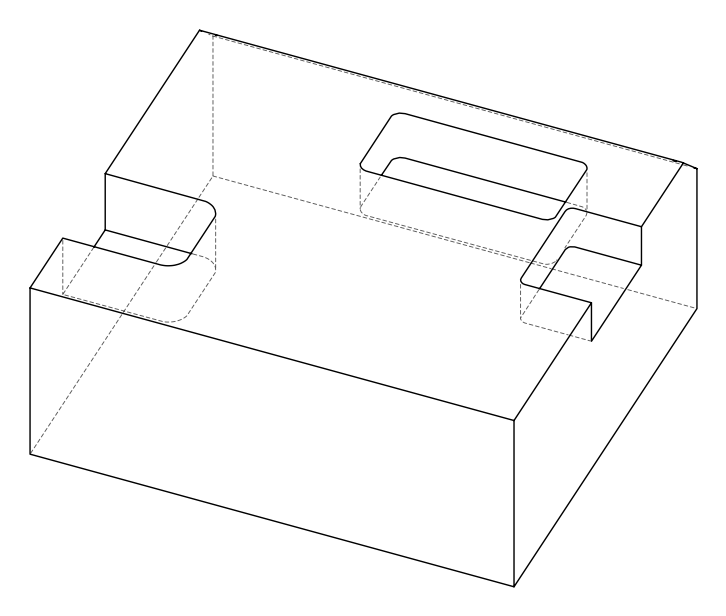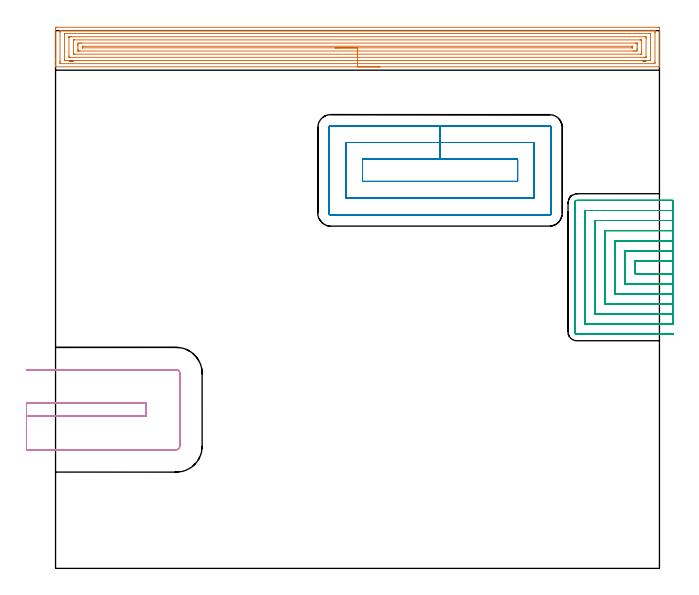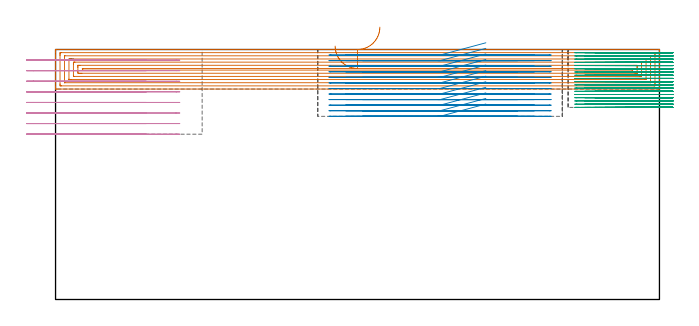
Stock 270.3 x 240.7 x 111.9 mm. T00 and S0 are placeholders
(PLAN: 4 operations, 3 tool changes, 77.2 min)
(1 AREA_MILL | FG_CHAMFER_SURFACE | UGT0205_001 | 15.37 min | 42342 mm3)
(2 MILL_RECTANGULAR_POCKET | POCKET_RECTANGULAR_STRAIGHT | NXT0201_013 | Follow Part, ap 2.5, ae 75% | 17.14 min | 162400 mm3)
(3 MILL_SLOT | SLOT_PARTIAL_RECTANGULAR | NXT0201_008 | Follow Part, ap 1.5, ae 75% | 39.3 min | 69544 mm3)
(4 MILL_SLOT_1 | SLOT_PARTIAL_RECTANGULAR_1 | UGT0201_094 | Follow Part, ap 5, ae 75% | 5.43 min | 136557 mm3)
(TOOL UGT0205_001 | Chamfer Mill 20 x 3 x 45 deg. | D20 FL50 Z2)
(TOOL NXT0201_013 | ENDMILL 10mm | D10 FL30 Z4)
(TOOL NXT0201_008 | ENDMILL 6mm [2P460-0600-NA 1630] | D6 FL26 Z6)
(TOOL UGT0201_094 | End mill 20 mm | D20 FL38 Z4)
(OP 1 AREA_MILL)
G17 G21 G94 G90
T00 M6
G54
G17 G0 G90 X145.15 Y224.5 S1061 M3
G43 Z121.9 H0
G94 G1 X145.112 Z121.028 F250.
X144.998 Z120.163
X144.809 Z119.312
X144.547 Z118.48
X144.213 Z117.674
X143.81 Z116.9
X143.342 Z116.164
X142.81 Z115.472
X142.221 Z114.829
X141.578 Z114.24
X140.886 Z113.708
X140.15 Z113.24
X139.376 Z112.837
X138.57 Z112.503
X137.738 Z112.241
X136.886 Z112.052
X136.022 Z111.938
X135.15 Z111.9
X0.178
X0.007 Y224.503 Z111.888
X0. Y224.51 Z111.881
Y224.872 Z111.528
Y225.145 Z111.254
Y225.849 Z110.546
Y227.083 Z109.314
Y227.614 Z108.781
Y228.231 Z108.165
Y241.117 Z95.281
X0.004 Y241.734 Z94.664
X0.01 Y242.192 Z94.206
X0.157 Y242.196 Z94.202
X0.625 Y242.2 Z94.2
X269.675
X270.1 Y242.196 Z94.202
X270.29 Y242.192 Z94.206
X270.3 Y241.999 Z94.398
Y228.231 Z108.165
Y225.849 Z110.546
Y225.145 Z111.254
Y224.872 Z111.528
Y224.51 Z111.881
X270.293 Y224.503 Z111.888
X270.122 Y224.5 Z111.9
X135.15
Y225.914 Z110.486
X2.413 Y225.915 Z110.485
X2.346
X2.032 Y225.921 Z110.479
X2.01 Y226.023 Z110.377
X2.003 Y226.254 Z110.146
X2.001 Y226.731 Z109.669
X2. Y227.139 Z109.261
X2.001 Y239.969 Z96.431
X2.002 Y240.374 Z96.026
X2.01 Y240.777 Z95.623
X2.413 Y240.784 Z95.616
X2.48 Y240.785 Z95.615
X267.887
X267.954
X268.268 Y240.779 Z95.621
X268.29 Y240.677 Z95.723
X268.297 Y240.446 Z95.954
X268.299 Y239.969 Z96.431
X268.3 Y239.561 Z96.839
X268.299 Y226.731 Z109.669
X268.298 Y226.326 Z110.074
X268.29 Y225.923 Z110.477
X267.887 Y225.916 Z110.484
X267.82 Y225.915 Z110.485
X135.15 Y225.914 Z110.486
Y227.328 Z109.072
X4.2 Y227.329 Z109.071
X4.104 Y227.33 Z109.07
X4.028 Y227.333 Z109.067
X4.012 Y227.335 Z109.065
X4.008 Y227.36 Z109.04
X4.004 Y227.416 Z108.984
X4.001 Y227.614 Z108.786
X4. Y227.812 Z108.588
X4.001 Y239.086 Z97.314
X4.002 Y239.282 Z97.118
X4.008 Y239.349 Z97.051
X4.011 Y239.365 Z97.035
X4.021 Y239.367 Z97.033
X4.056 Y239.369 Z97.031
X4.2 Y239.371 Z97.029
X266.099
X266.196 Y239.37 Z97.03
X266.272 Y239.367 Z97.033
X266.288 Y239.365 Z97.035
X266.292 Y239.34 Z97.06
X266.296 Y239.284 Z97.116
X266.299 Y239.086 Z97.314
X266.3 Y238.888 Z97.512
X266.299 Y227.614 Z108.786
X266.298 Y227.418 Z108.982
X266.292 Y227.351 Z109.049
X266.289 Y227.335 Z109.065
X266.279 Y227.333 Z109.067
X266.244 Y227.331 Z109.069
X266.099 Y227.329 Z109.071
X135.15 Y227.328 Z109.072
Y228.743 Z107.657
X6.632
X6.133 Y228.748 Z107.652
X6.023 Y228.749 Z107.651
X6.01 Y228.942 Z107.458
X6. Y229.367 Z107.033
X6.001 Y237.757 Z98.643
X6.002 Y237.866 Z98.534
X6.006 Y237.92 Z98.48
X6.009 Y237.943 Z98.457
X6.026 Y237.95 Z98.45
X6.241 Y237.954 Z98.446
X6.882 Y237.957 Z98.443
X7.132
X263.668
X264.167 Y237.953 Z98.447
X264.277 Y237.951 Z98.449
X264.29 Y237.758 Z98.642
X264.3 Y237.333 Z99.067
Y228.943 Z107.457
X264.298 Y228.835 Z107.565
X264.294 Y228.78 Z107.62
X264.291 Y228.757 Z107.643
X264.274 Y228.75 Z107.65
X264.059 Y228.746 Z107.654
X263.418 Y228.743 Z107.657
X263.168
X135.15
Y230.157 Z106.243
X8.67
X8.564 Y230.158 Z106.242
X8.353 Y230.162 Z106.238
X8.01 Y230.174 Z106.226
X8.007 Y230.261 Z106.139
X8. Y230.922 Z105.478
Y236.217 Z100.183
X8.002 Y236.439 Z99.961
X8.006 Y236.521 Z99.879
X8.009 Y236.535 Z99.865
X8.107 Y236.539 Z99.861
X8.247 Y236.542 Z99.858
X8.458 Y236.543 Z99.857
X261.63
X261.736 Y236.542 Z99.858
X261.947 Y236.538 Z99.862
X262.29 Y236.526 Z99.874
X262.293 Y236.439 Z99.961
X262.3 Y235.778 Z100.622
Y230.483 Z105.917
X262.298 Y230.261 Z106.139
X262.294 Y230.179 Z106.221
X262.291 Y230.165 Z106.235
X262.194 Y230.161 Z106.239
X262.053 Y230.158 Z106.242
X261.842 Y230.157 Z106.243
X135.15
Y231.571 Z104.829
X10.918
X10.457 Y231.572 Z104.828
X10.02 Y231.576 Z104.824
X10.01 Y231.578 Z104.822
X10.004 Y231.592 Z104.808
X10.001 Y232.026 Z104.374
X10. Y232.478 Z103.922
Y233.791 Z102.609
X10.001 Y234.242 Z102.158
X10.003 Y234.674 Z101.726
X10.007 Y235.118 Z101.282
X10.457 Y235.124 Z101.276
X10.892 Y235.127 Z101.273
X11.351 Y235.129 Z101.271
X11.784
X259.382
X259.843 Y235.128 Z101.272
X260.28 Y235.125 Z101.275
X260.29 Y235.122 Z101.278
X260.296 Y235.108 Z101.292
X260.299 Y234.674 Z101.726
X260.3 Y234.222 Z102.178
Y232.909 Z103.491
X260.299 Y232.458 Z103.942
X260.297 Y232.026 Z104.374
X260.293 Y231.582 Z104.818
X259.843 Y231.576 Z104.824
X259.408 Y231.573 Z104.827
X258.949 Y231.571 Z104.829
X258.516
X135.15
Y232.985 Z103.415
X12.245 Y232.986 Z103.414
X12.167
X12.053 Y232.992 Z103.408
X12.009 Y232.997 Z103.403
X12.004 Y233.022 Z103.378
X12.001 Y233.05 Z103.35
Y233.15 Z103.25
X12.008 Y233.28 Z103.12
X12.038 Y233.708 Z102.692
X12.228 Y233.714 Z102.686
X12.245 Y233.715 Z102.685
X258.055
X258.133 Y233.714 Z102.686
X258.247 Y233.708 Z102.692
X258.291 Y233.703 Z102.697
X258.296 Y233.678 Z102.722
X258.299 Y233.65 Z102.75
X258.3 Y233.549 Z102.851
X258.299 Y233.229 Z103.171
X258.296 Y233.108 Z103.292
X258.29 Y233.028 Z103.372
X258.278 Y232.992 Z103.408
X258.239 Y232.99 Z103.41
X258.055 Y232.986 Z103.414
X257.977 Y232.985 Z103.415
X135.15
X134.278 Z103.453
X133.414 Z103.567
X132.562 Z103.755
X131.73 Z104.018
X130.924 Z104.352
X130.15 Z104.754
X129.414 Z105.223
X128.722 Z105.754
X128.079 Z106.344
X127.49 Z106.987
X126.958 Z107.679
X126.49 Z108.415
X126.087 Z109.189
X125.753 Z109.994
X125.491 Z110.827
X125.302 Z111.678
X125.188 Z112.543
X125.15 Z113.415
G0 Z121.9
M5
M2
(OP 2 MILL_RECTANGULAR_POCKET)
G17 G21 G94 G90
T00 M6
G54
G17 G0 G90 X192.595 Y183.1 S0 M3
G43 Z121.9 H0
Z114.9
G94 G1 X172.1 Z109.408 F250.
X137.4 F500.
Y173.2
X206.8
Y183.1
X172.1
Y190.6
X129.9
Y165.7
X214.3
Y190.6
X172.1
Y198.1
X123.2
G3 X122.4 Y197.3 R0.8
G1 Y159.
G3 X123.2 Y158.2 R0.8
G1 X221.
G3 X221.8 Y159. R0.8
G1 Y197.3
G3 X221. Y198.1 R0.8
G1 X172.1
X171.1
G0 X192.595 Y183.1 Z112.408
G1 X172.1 Z106.917 F250.
X137.4 F500.
Y173.2
X206.8
Y183.1
X172.1
Y190.6
X129.9
Y165.7
X214.3
Y190.6
X172.1
Y198.1
X123.2
G3 X122.4 Y197.3 R0.8
G1 Y159.
G3 X123.2 Y158.2 R0.8
G1 X221.
G3 X221.8 Y159. R0.8
G1 Y197.3
G3 X221. Y198.1 R0.8
G1 X172.1
X171.1
G0 X192.595 Y183.1 Z109.917
G1 X172.1 Z104.425 F250.
X137.4 F500.
Y173.2
X206.8
Y183.1
X172.1
Y190.6
X129.9
Y165.7
X214.3
Y190.6
X172.1
Y198.1
X123.2
G3 X122.4 Y197.3 R0.8
G1 Y159.
G3 X123.2 Y158.2 R0.8
G1 X221.
G3 X221.8 Y159. R0.8
G1 Y197.3
G3 X221. Y198.1 R0.8
G1 X172.1
X171.1
G0 X192.595 Y183.1 Z107.425
G1 X172.1 Z101.933 F250.
X137.4 F500.
Y173.2
X206.8
Y183.1
X172.1
Y190.6
X129.9
Y165.7
X214.3
Y190.6
X172.1
Y198.1
X123.2
G3 X122.4 Y197.3 R0.8
G1 Y159.
G3 X123.2 Y158.2 R0.8
G1 X221.
G3 X221.8 Y159. R0.8
G1 Y197.3
G3 X221. Y198.1 R0.8
G1 X172.1
X171.1
G0 X192.595 Y183.1 Z104.933
G1 X172.1 Z99.442 F250.
X137.4 F500.
Y173.2
X206.8
Y183.1
X172.1
Y190.6
X129.9
Y165.7
X214.3
Y190.6
X172.1
Y198.1
X123.2
G3 X122.4 Y197.3 R0.8
G1 Y159.
G3 X123.2 Y158.2 R0.8
G1 X221.
G3 X221.8 Y159. R0.8
G1 Y197.3
G3 X221. Y198.1 R0.8
G1 X172.1
X171.1
G0 X192.595 Y183.1 Z102.442
G1 X172.1 Z96.95 F250.
X137.4 F500.
Y173.2
X206.8
Y183.1
X172.1
Y190.6
X129.9
Y165.7
X214.3
Y190.6
X172.1
Y198.1
X123.2
G3 X122.4 Y197.3 R0.8
G1 Y159.
G3 X123.2 Y158.2 R0.8
G1 X221.
G3 X221.8 Y159. R0.8
G1 Y197.3
G3 X221. Y198.1 R0.8
G1 X172.1
X171.1
G0 X192.595 Y183.1 Z99.95
G1 X172.1 Z94.458 F250.
X137.4 F500.
Y173.2
X206.8
Y183.1
X172.1
Y190.6
X129.9
Y165.7
X214.3
Y190.6
X172.1
Y198.1
X123.2
G3 X122.4 Y197.3 R0.8
G1 Y159.
G3 X123.2 Y158.2 R0.8
G1 X221.
G3 X221.8 Y159. R0.8
G1 Y197.3
G3 X221. Y198.1 R0.8
G1 X172.1
X171.1
G0 X192.595 Y183.1 Z97.458
G1 X172.1 Z91.967 F250.
X137.4 F500.
Y173.2
X206.8
Y183.1
X172.1
Y190.6
X129.9
Y165.7
X214.3
Y190.6
X172.1
Y198.1
X123.2
G3 X122.4 Y197.3 R0.8
G1 Y159.
G3 X123.2 Y158.2 R0.8
G1 X221.
G3 X221.8 Y159. R0.8
G1 Y197.3
G3 X221. Y198.1 R0.8
G1 X172.1
X171.1
G0 X192.595 Y183.1 Z94.967
G1 X172.1 Z89.475 F250.
X137.4 F500.
Y173.2
X206.8
Y183.1
X172.1
Y190.6
X129.9
Y165.7
X214.3
Y190.6
X172.1
Y198.1
X123.2
G3 X122.4 Y197.3 R0.8
G1 Y159.
G3 X123.2 Y158.2 R0.8
G1 X221.
G3 X221.8 Y159. R0.8
G1 Y197.3
G3 X221. Y198.1 R0.8
G1 X172.1
X171.1
G0 X192.595 Y183.1 Z92.475
G1 X172.1 Z86.983 F250.
X137.4 F500.
Y173.2
X206.8
Y183.1
X172.1
Y190.6
X129.9
Y165.7
X214.3
Y190.6
X172.1
Y198.1
X123.2
G3 X122.4 Y197.3 R0.8
G1 Y159.
G3 X123.2 Y158.2 R0.8
G1 X221.
G3 X221.8 Y159. R0.8
G1 Y197.3
G3 X221. Y198.1 R0.8
G1 X172.1
X171.1
G0 X192.595 Y183.1 Z89.983
G1 X172.1 Z84.492 F250.
X137.4 F500.
Y173.2
X206.8
Y183.1
X172.1
Y190.6
X129.9
Y165.7
X214.3
Y190.6
X172.1
Y198.1
X123.2
G3 X122.4 Y197.3 R0.8
G1 Y159.
G3 X123.2 Y158.2 R0.8
G1 X221.
G3 X221.8 Y159. R0.8
G1 Y197.3
G3 X221. Y198.1 R0.8
G1 X172.1
X171.1
G0 X192.595 Y183.1 Z87.492
G1 X172.1 Z82. F250.
X137.4 F500.
Y173.2
X206.8
Y183.1
X172.1
Y190.6
X129.9
Y165.7
X214.3
Y190.6
X172.1
Y198.1
X123.2
G3 X122.4 Y197.3 R0.8
G1 Y159.
G3 X123.2 Y158.2 R0.8
G1 X221.
G3 X221.8 Y159. R0.8
G1 Y197.3
G3 X221. Y198.1 R0.8
G1 X172.1
X171.1
G0 Z121.9
M5
M2
(OP 3 MILL_SLOT)
G17 G21 G94 G90
T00 M6
G54
G17 G0 G90 X276.3 Y137.7 S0 M3
G43 Z121.9 H1
Z110.461
G94 G1 X273.3 F250.
X259.4 F500.
Y131.9
X273.3
X276.3 F250.
Y142.2
X273.3
X254.9 F500.
Y127.4
X273.3
X276.3 F250.
Y146.7
X273.3
X250.4 F500.
Y122.9
X273.3
X276.3 F250.
Y151.2
X273.3
X245.9 F500.
Y118.4
X273.3
X276.3 F250.
Y155.7
X273.3
X241.4 F500.
Y113.9
X273.3
X276.3 F250.
Y160.2
X273.3
X236.9 F500.
Y109.4
X273.3
X276.3 F250.
Y164.7
X273.3
X233.3 F500.
G3 X232.4 Y163.8 R0.9
G1 Y105.8
G3 X233.3 Y104.9 R0.9
G1 X273.3
X276.3 F250.
G0 Y137.7 Z109.022
G1 X273.3
X259.4 F500.
Y131.9
X273.3
X276.3 F250.
Y142.2
X273.3
X254.9 F500.
Y127.4
X273.3
X276.3 F250.
Y146.7
X273.3
X250.4 F500.
Y122.9
X273.3
X276.3 F250.
Y151.2
X273.3
X245.9 F500.
Y118.4
X273.3
X276.3 F250.
Y155.7
X273.3
X241.4 F500.
Y113.9
X273.3
X276.3 F250.
Y160.2
X273.3
X236.9 F500.
Y109.4
X273.3
X276.3 F250.
Y164.7
X273.3
X233.3 F500.
G3 X232.4 Y163.8 R0.9
G1 Y105.8
G3 X233.3 Y104.9 R0.9
G1 X273.3
X276.3 F250.
G0 Y137.7 Z107.583
G1 X273.3
X259.4 F500.
Y131.9
X273.3
X276.3 F250.
Y142.2
X273.3
X254.9 F500.
Y127.4
X273.3
X276.3 F250.
Y146.7
X273.3
X250.4 F500.
Y122.9
X273.3
X276.3 F250.
Y151.2
X273.3
X245.9 F500.
Y118.4
X273.3
X276.3 F250.
Y155.7
X273.3
X241.4 F500.
Y113.9
X273.3
X276.3 F250.
Y160.2
X273.3
X236.9 F500.
Y109.4
X273.3
X276.3 F250.
Y164.7
X273.3
X233.3 F500.
G3 X232.4 Y163.8 R0.9
G1 Y105.8
G3 X233.3 Y104.9 R0.9
G1 X273.3
X276.3 F250.
G0 Y137.7 Z106.144
G1 X273.3
X259.4 F500.
Y131.9
X273.3
X276.3 F250.
Y142.2
X273.3
X254.9 F500.
Y127.4
X273.3
X276.3 F250.
Y146.7
X273.3
X250.4 F500.
Y122.9
X273.3
X276.3 F250.
Y151.2
X273.3
X245.9 F500.
Y118.4
X273.3
X276.3 F250.
Y155.7
X273.3
X241.4 F500.
Y113.9
X273.3
X276.3 F250.
Y160.2
X273.3
X236.9 F500.
Y109.4
X273.3
X276.3 F250.
Y164.7
X273.3
X233.3 F500.
G3 X232.4 Y163.8 R0.9
G1 Y105.8
G3 X233.3 Y104.9 R0.9
G1 X273.3
X276.3 F250.
G0 Y137.7 Z104.705
G1 X273.3
X259.4 F500.
Y131.9
X273.3
X276.3 F250.
Y142.2
X273.3
X254.9 F500.
Y127.4
X273.3
X276.3 F250.
Y146.7
X273.3
X250.4 F500.
Y122.9
X273.3
X276.3 F250.
Y151.2
X273.3
X245.9 F500.
Y118.4
X273.3
X276.3 F250.
Y155.7
X273.3
X241.4 F500.
Y113.9
X273.3
X276.3 F250.
Y160.2
X273.3
X236.9 F500.
Y109.4
X273.3
X276.3 F250.
Y164.7
X273.3
X233.3 F500.
G3 X232.4 Y163.8 R0.9
G1 Y105.8
G3 X233.3 Y104.9 R0.9
G1 X273.3
X276.3 F250.
G0 Y137.7 Z103.267
G1 X273.3
X259.4 F500.
Y131.9
X273.3
X276.3 F250.
Y142.2
X273.3
X254.9 F500.
Y127.4
X273.3
X276.3 F250.
Y146.7
X273.3
X250.4 F500.
Y122.9
X273.3
X276.3 F250.
Y151.2
X273.3
X245.9 F500.
Y118.4
X273.3
X276.3 F250.
Y155.7
X273.3
X241.4 F500.
Y113.9
X273.3
X276.3 F250.
Y160.2
X273.3
X236.9 F500.
Y109.4
X273.3
X276.3 F250.
Y164.7
X273.3
X233.3 F500.
G3 X232.4 Y163.8 R0.9
G1 Y105.8
G3 X233.3 Y104.9 R0.9
G1 X273.3
X276.3 F250.
G0 Y137.7 Z101.828
G1 X273.3
X259.4 F500.
Y131.9
X273.3
X276.3 F250.
Y142.2
X273.3
X254.9 F500.
Y127.4
X273.3
X276.3 F250.
Y146.7
X273.3
X250.4 F500.
Y122.9
X273.3
X276.3 F250.
Y151.2
X273.3
X245.9 F500.
Y118.4
X273.3
X276.3 F250.
Y155.7
X273.3
X241.4 F500.
Y113.9
X273.3
X276.3 F250.
Y160.2
X273.3
X236.9 F500.
Y109.4
X273.3
X276.3 F250.
Y164.7
X273.3
X233.3 F500.
G3 X232.4 Y163.8 R0.9
G1 Y105.8
G3 X233.3 Y104.9 R0.9
G1 X273.3
X276.3 F250.
G0 Y137.7 Z100.389
G1 X273.3
X259.4 F500.
Y131.9
X273.3
X276.3 F250.
Y142.2
X273.3
X254.9 F500.
Y127.4
X273.3
X276.3 F250.
Y146.7
X273.3
X250.4 F500.
Y122.9
X273.3
X276.3 F250.
Y151.2
X273.3
X245.9 F500.
Y118.4
X273.3
X276.3 F250.
Y155.7
X273.3
X241.4 F500.
Y113.9
X273.3
X276.3 F250.
Y160.2
X273.3
X236.9 F500.
Y109.4
X273.3
X276.3 F250.
Y164.7
X273.3
X233.3 F500.
G3 X232.4 Y163.8 R0.9
G1 Y105.8
G3 X233.3 Y104.9 R0.9
G1 X273.3
X276.3 F250.
G0 Y137.7 Z98.95
G1 X273.3
X259.4 F500.
Y131.9
X273.3
X276.3 F250.
Y142.2
X273.3
X254.9 F500.
Y127.4
X273.3
X276.3 F250.
Y146.7
X273.3
X250.4 F500.
Y122.9
X273.3
X276.3 F250.
Y151.2
X273.3
X245.9 F500.
Y118.4
X273.3
X276.3 F250.
Y155.7
X273.3
X241.4 F500.
Y113.9
X273.3
X276.3 F250.
Y160.2
X273.3
X236.9 F500.
Y109.4
X273.3
X276.3 F250.
Y164.7
X273.3
X233.3 F500.
G3 X232.4 Y163.8 R0.9
G1 Y105.8
G3 X233.3 Y104.9 R0.9
G1 X273.3
X276.3 F250.
G0 Y137.7 Z97.511
G1 X273.3
X259.4 F500.
Y131.9
X273.3
X276.3 F250.
Y142.2
X273.3
X254.9 F500.
Y127.4
X273.3
X276.3 F250.
Y146.7
X273.3
X250.4 F500.
Y122.9
X273.3
X276.3 F250.
Y151.2
X273.3
X245.9 F500.
Y118.4
X273.3
X276.3 F250.
Y155.7
X273.3
X241.4 F500.
Y113.9
X273.3
X276.3 F250.
Y160.2
X273.3
X236.9 F500.
Y109.4
X273.3
X276.3 F250.
Y164.7
X273.3
X233.3 F500.
G3 X232.4 Y163.8 R0.9
G1 Y105.8
G3 X233.3 Y104.9 R0.9
G1 X273.3
X276.3 F250.
G0 Y137.7 Z96.072
G1 X273.3
X259.4 F500.
Y131.9
X273.3
X276.3 F250.
Y142.2
X273.3
X254.9 F500.
Y127.4
X273.3
X276.3 F250.
Y146.7
X273.3
X250.4 F500.
Y122.9
X273.3
X276.3 F250.
Y151.2
X273.3
X245.9 F500.
Y118.4
X273.3
X276.3 F250.
Y155.7
X273.3
X241.4 F500.
Y113.9
X273.3
X276.3 F250.
Y160.2
X273.3
X236.9 F500.
Y109.4
X273.3
X276.3 F250.
Y164.7
X273.3
X233.3 F500.
G3 X232.4 Y163.8 R0.9
G1 Y105.8
G3 X233.3 Y104.9 R0.9
G1 X273.3
X276.3 F250.
G0 Y137.7 Z94.633
G1 X273.3
X259.4 F500.
Y131.9
X273.3
X276.3 F250.
Y142.2
X273.3
X254.9 F500.
Y127.4
X273.3
X276.3 F250.
Y146.7
X273.3
X250.4 F500.
Y122.9
X273.3
X276.3 F250.
Y151.2
X273.3
X245.9 F500.
Y118.4
X273.3
X276.3 F250.
Y155.7
X273.3
X241.4 F500.
Y113.9
X273.3
X276.3 F250.
Y160.2
X273.3
X236.9 F500.
Y109.4
X273.3
X276.3 F250.
Y164.7
X273.3
X233.3 F500.
G3 X232.4 Y163.8 R0.9
G1 Y105.8
G3 X233.3 Y104.9 R0.9
G1 X273.3
X276.3 F250.
G0 Y137.7 Z93.194
G1 X273.3
X259.4 F500.
Y131.9
X273.3
X276.3 F250.
Y142.2
X273.3
X254.9 F500.
Y127.4
X273.3
X276.3 F250.
Y146.7
X273.3
X250.4 F500.
Y122.9
X273.3
X276.3 F250.
Y151.2
X273.3
X245.9 F500.
Y118.4
X273.3
X276.3 F250.
Y155.7
X273.3
X241.4 F500.
Y113.9
X273.3
X276.3 F250.
Y160.2
X273.3
X236.9 F500.
Y109.4
X273.3
X276.3 F250.
Y164.7
X273.3
X233.3 F500.
G3 X232.4 Y163.8 R0.9
G1 Y105.8
G3 X233.3 Y104.9 R0.9
G1 X273.3
X276.3 F250.
G0 Y137.7 Z91.756
G1 X273.3
X259.4 F500.
Y131.9
X273.3
X276.3 F250.
Y142.2
X273.3
X254.9 F500.
Y127.4
X273.3
X276.3 F250.
Y146.7
X273.3
X250.4 F500.
Y122.9
X273.3
X276.3 F250.
Y151.2
X273.3
X245.9 F500.
Y118.4
X273.3
X276.3 F250.
Y155.7
X273.3
X241.4 F500.
Y113.9
X273.3
X276.3 F250.
Y160.2
X273.3
X236.9 F500.
Y109.4
X273.3
X276.3 F250.
Y164.7
X273.3
X233.3 F500.
G3 X232.4 Y163.8 R0.9
G1 Y105.8
G3 X233.3 Y104.9 R0.9
G1 X273.3
X276.3 F250.
G0 Y137.7 Z90.317
G1 X273.3
X259.4 F500.
Y131.9
X273.3
X276.3 F250.
Y142.2
X273.3
X254.9 F500.
Y127.4
X273.3
X276.3 F250.
Y146.7
X273.3
X250.4 F500.
Y122.9
X273.3
X276.3 F250.
Y151.2
X273.3
X245.9 F500.
Y118.4
X273.3
X276.3 F250.
Y155.7
X273.3
X241.4 F500.
Y113.9
X273.3
X276.3 F250.
Y160.2
X273.3
X236.9 F500.
Y109.4
X273.3
X276.3 F250.
Y164.7
X273.3
X233.3 F500.
G3 X232.4 Y163.8 R0.9
G1 Y105.8
G3 X233.3 Y104.9 R0.9
G1 X273.3
X276.3 F250.
G0 Y137.7 Z88.878
G1 X273.3
X259.4 F500.
Y131.9
X273.3
X276.3 F250.
Y142.2
X273.3
X254.9 F500.
Y127.4
X273.3
X276.3 F250.
Y146.7
X273.3
X250.4 F500.
Y122.9
X273.3
X276.3 F250.
Y151.2
X273.3
X245.9 F500.
Y118.4
X273.3
X276.3 F250.
Y155.7
X273.3
X241.4 F500.
Y113.9
X273.3
X276.3 F250.
Y160.2
X273.3
X236.9 F500.
Y109.4
X273.3
X276.3 F250.
Y164.7
X273.3
X233.3 F500.
G3 X232.4 Y163.8 R0.9
G1 Y105.8
G3 X233.3 Y104.9 R0.9
G1 X273.3
X276.3 F250.
G0 Y137.7 Z87.439
G1 X273.3
X259.4 F500.
Y131.9
X273.3
X276.3 F250.
Y142.2
X273.3
X254.9 F500.
Y127.4
X273.3
X276.3 F250.
Y146.7
X273.3
X250.4 F500.
Y122.9
X273.3
X276.3 F250.
Y151.2
X273.3
X245.9 F500.
Y118.4
X273.3
X276.3 F250.
Y155.7
X273.3
X241.4 F500.
Y113.9
X273.3
X276.3 F250.
Y160.2
X273.3
X236.9 F500.
Y109.4
X273.3
X276.3 F250.
Y164.7
X273.3
X233.3 F500.
G3 X232.4 Y163.8 R0.9
G1 Y105.8
G3 X233.3 Y104.9 R0.9
G1 X273.3
X276.3 F250.
G0 Y137.7 Z86.
G1 X273.3
X259.4 F500.
Y131.9
X273.3
X276.3 F250.
Y142.2
X273.3
X254.9 F500.
Y127.4
X273.3
X276.3 F250.
Y146.7
X273.3
X250.4 F500.
Y122.9
X273.3
X276.3 F250.
Y151.2
X273.3
X245.9 F500.
Y118.4
X273.3
X276.3 F250.
Y155.7
X273.3
X241.4 F500.
Y113.9
X273.3
X276.3 F250.
Y160.2
X273.3
X236.9 F500.
Y109.4
X273.3
X276.3 F250.
Y164.7
X273.3
X233.3 F500.
G3 X232.4 Y163.8 R0.9
G1 Y105.8
G3 X233.3 Y104.9 R0.9
G1 X273.3
X276.3 F250.
G0 Z121.9
M5
M2
(OP 4 MILL_SLOT_1)
G17 G21 G94 G90
T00 M6
G54
G17 G0 G90 X-13. Y68.1 S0 M3
G43 Z121.9 H0
Z107.162
G94 G1 X-10. F250.
X40.6 F500.
Y73.9
X-10.
X-13. F250.
Y53.1
X-10.
X54. F500.
G3 X55.6 Y54.7 R1.6
G1 Y87.3
G3 X54. Y88.9 R1.6
G1 X-10.
X-13. F250.
G0 Y68.1 Z102.425
G1 X-10.
X40.6 F500.
Y73.9
X-10.
X-13. F250.
Y53.1
X-10.
X54. F500.
G3 X55.6 Y54.7 R1.6
G1 Y87.3
G3 X54. Y88.9 R1.6
G1 X-10.
X-13. F250.
G0 Y68.1 Z97.687
G1 X-10.
X40.6 F500.
Y73.9
X-10.
X-13. F250.
Y53.1
X-10.
X54. F500.
G3 X55.6 Y54.7 R1.6
G1 Y87.3
G3 X54. Y88.9 R1.6
G1 X-10.
X-13. F250.
G0 Y68.1 Z92.95
G1 X-10.
X40.6 F500.
Y73.9
X-10.
X-13. F250.
Y53.1
X-10.
X54. F500.
G3 X55.6 Y54.7 R1.6
G1 Y87.3
G3 X54. Y88.9 R1.6
G1 X-10.
X-13. F250.
G0 Y68.1 Z88.212
G1 X-10.
X40.6 F500.
Y73.9
X-10.
X-13. F250.
Y53.1
X-10.
X54. F500.
G3 X55.6 Y54.7 R1.6
G1 Y87.3
G3 X54. Y88.9 R1.6
G1 X-10.
X-13. F250.
G0 Y68.1 Z83.475
G1 X-10.
X40.6 F500.
Y73.9
X-10.
X-13. F250.
Y53.1
X-10.
X54. F500.
G3 X55.6 Y54.7 R1.6
G1 Y87.3
G3 X54. Y88.9 R1.6
G1 X-10.
X-13. F250.
G0 Y68.1 Z78.737
G1 X-10.
X40.6 F500.
Y73.9
X-10.
X-13. F250.
Y53.1
X-10.
X54. F500.
G3 X55.6 Y54.7 R1.6
G1 Y87.3
G3 X54. Y88.9 R1.6
G1 X-10.
X-13. F250.
G0 Y68.1 Z74.
G1 X-10.
X40.6 F500.
Y73.9
X-10.
X-13. F250.
Y53.1
X-10.
X54. F500.
G3 X55.6 Y54.7 R1.6
G1 Y87.3
G3 X54. Y88.9 R1.6
G1 X-10.
X-13. F250.
G0 Z121.9
M5
M2
